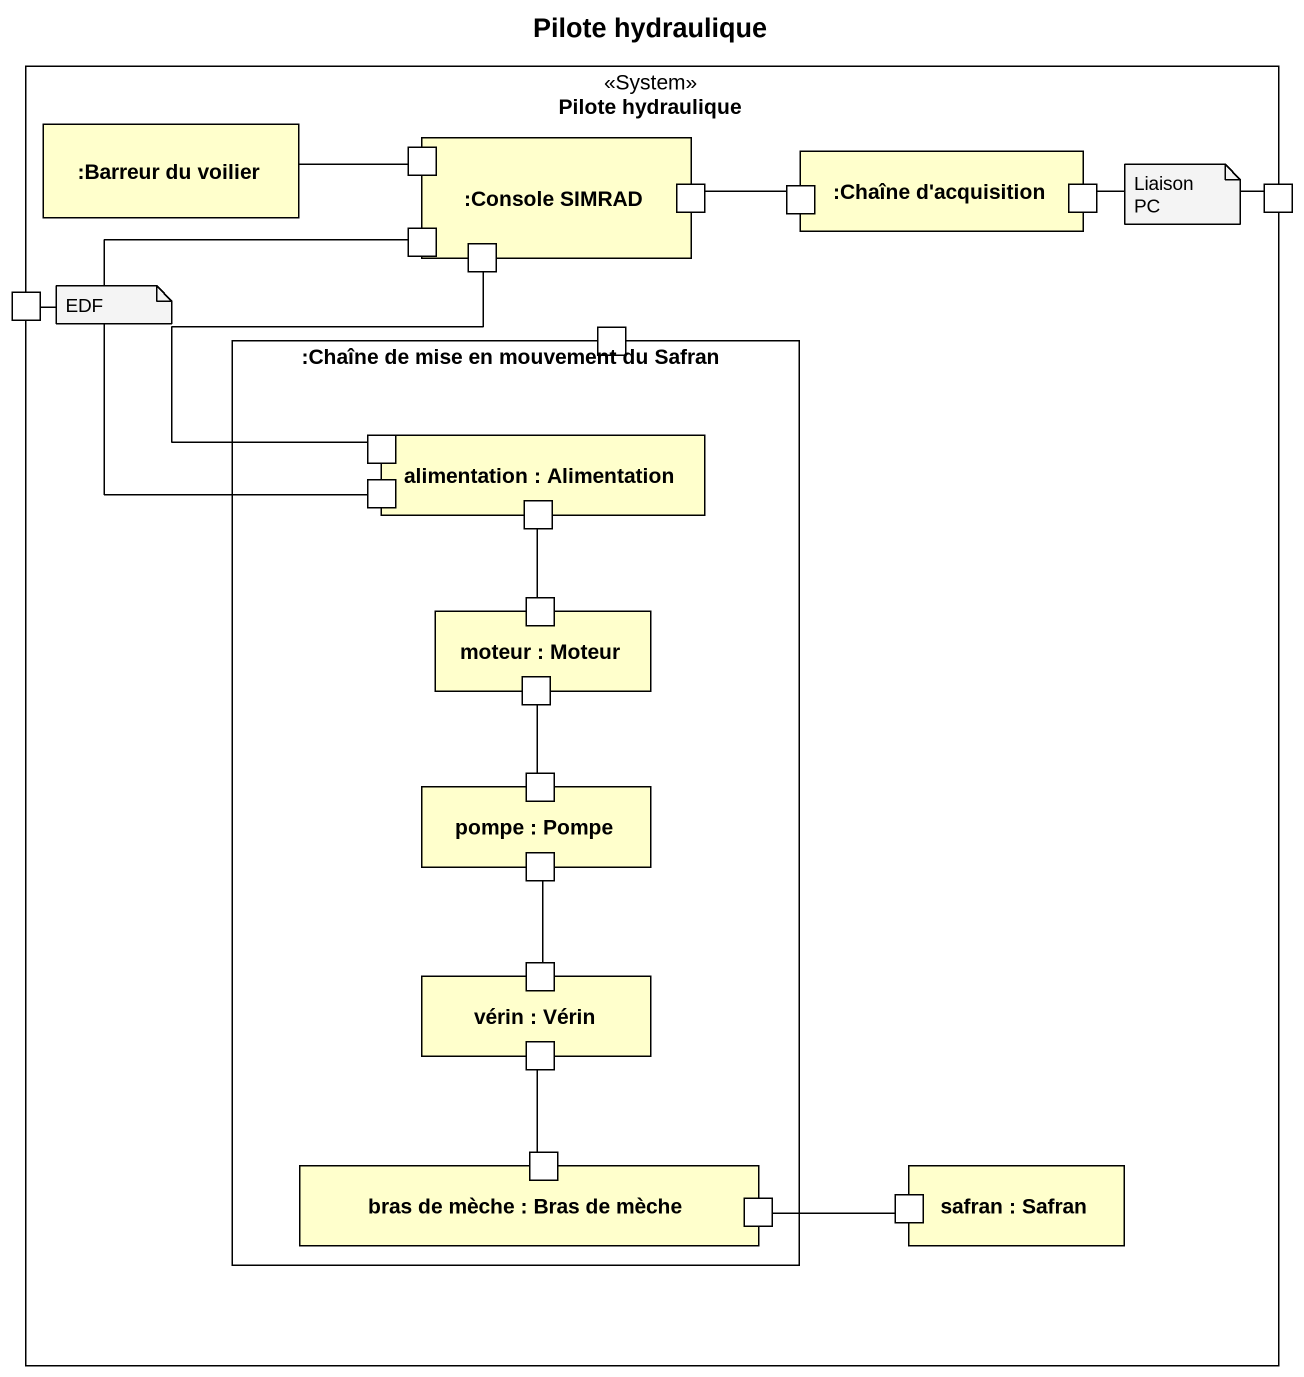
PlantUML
@startuml
title Pilote hydraulique
rectangle "Pilote hydraulique" as Pilote_hydraulique <<System>> {
  rectangle ":Barreur du voilier" as Barreur_du_voilier
  rectangle ":Console SIMRAD" as Console_SIMRAD {
    port " " as port1
    port " " as port2
    port " " as port6
    port " " as port7
  }
  rectangle ":Chaîne d'acquisition" as Chaîne_d_acquisition {
    port " " as port3
    port " " as port4
  }
  port " " as port5
  port " " as port8
  rectangle ":Chaîne de mise en mouvement du Safran" as Chaîne_de_mise_en_mouvement {
    port " " as port9
    rectangle "alimentation : Alimentation" as alimentation {
      port " " as port10
      port " " as port11
      port " " as port12
    }
    rectangle "moteur : Moteur" as moteur {
      port " " as port13
      port " " as port14
    }
    rectangle "pompe : Pompe" as pompe {
      port " " as port15
      port " " as port16
    }
    rectangle "vérin : Vérin" as vérin {
      port " " as port17
      port " " as port18
    }
    rectangle "bras de mèche : Bras de mèche" as bras_de_mèche {
      port " " as port19
      port " " as port20
    }
  }
  rectangle "safran : Safran" as safran {
    port " " as port21
  }
}
port1 -left- Barreur_du_voilier
port2 -right- port3
port5 -left- Chaîne_d_acquisition
port7 -- port10
port8 -right- port6
port8 -right- port11
port12 -- port13
port14 -- port15
port16 -- port17
port18 -- port19
port20 -right- port21
note as N1
  Liaison PC
end note
note as N2
  EDF
end note
@enduml
